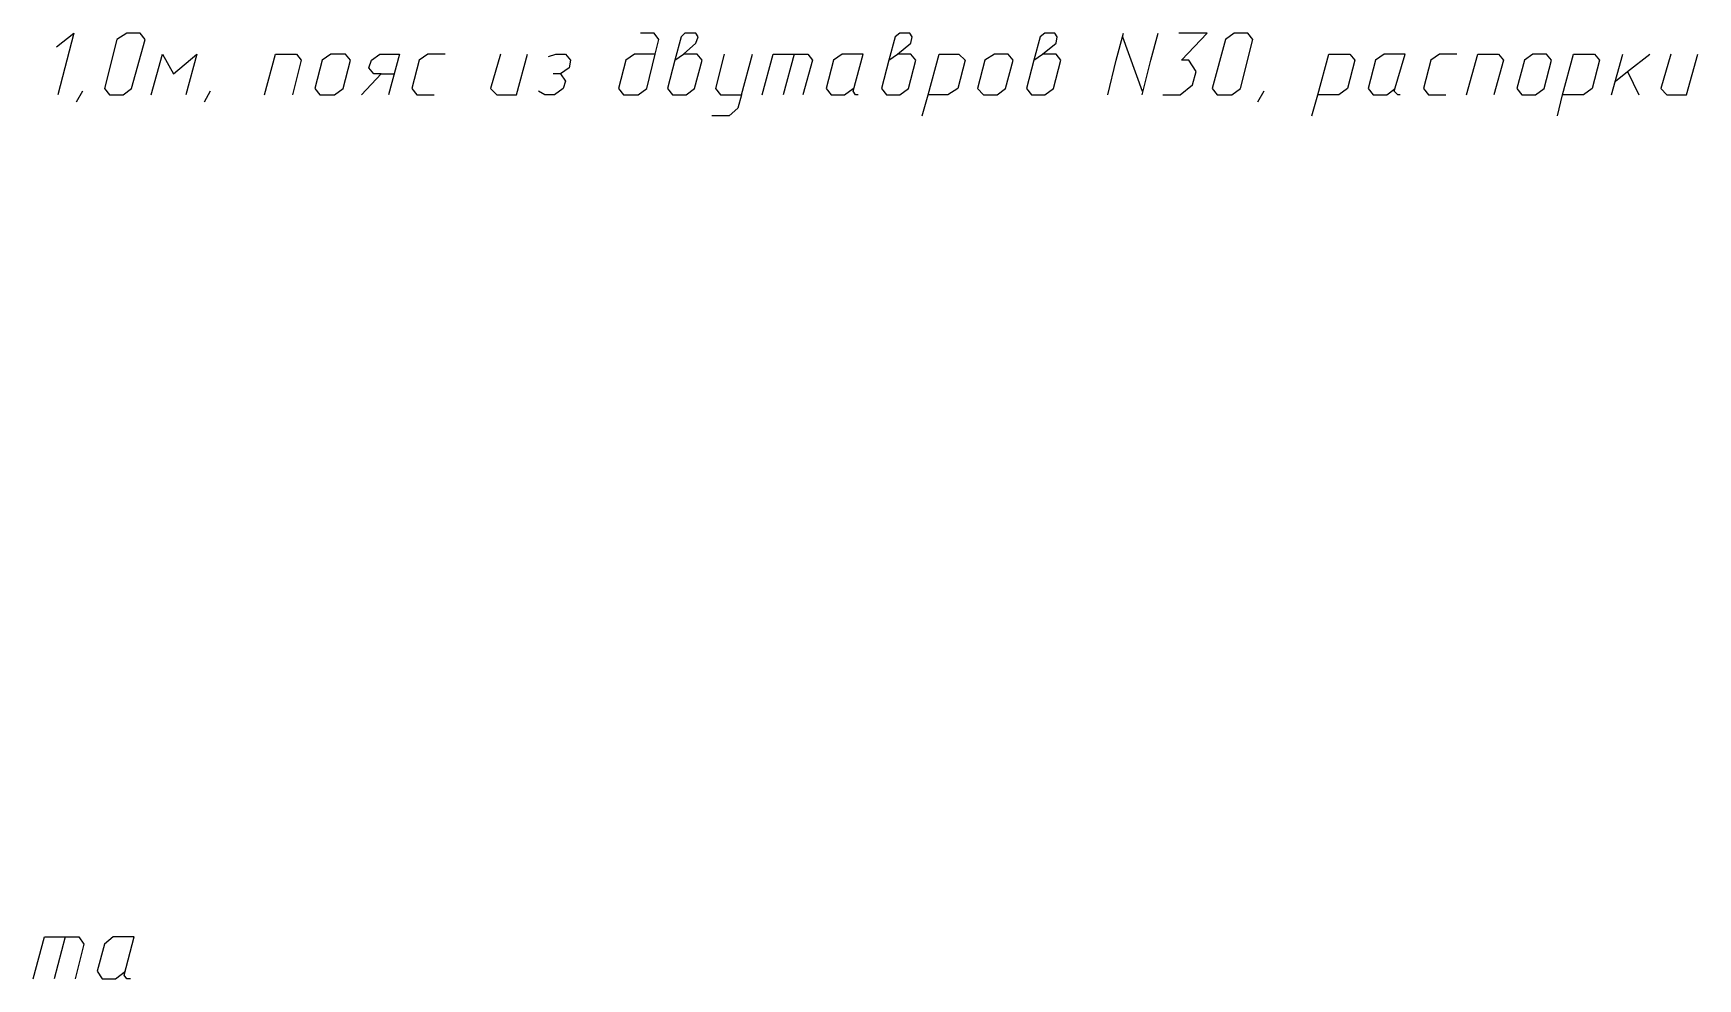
# Model space of a CAD drawing. Header units: millimetres. Extents: x 3063 to 5680, y 734 to 2027.
# Drawn here: x 3344.66 to 3384.84, y 1901.27 to 1924.09 of the extents above; entities that cross this region are included whole.
import ezdxf

# ---------------------------------------------------------------- set-up
doc = ezdxf.new("R2010")
doc.units = ezdxf.units.MM
doc.layers.add('UnFound-48', color=7, linetype='Continuous')

msp = doc.modelspace()

# ---------------------------------------------------------------- linework, layer by layer
at = {"layer": 'UnFound-48', "color": 0}
for points in [[(3345.222, 1923.762), (3345.637, 1924.089), (3345.252, 1922.605)], [(3346.379, 1922.753), (3346.498, 1922.605), (3346.824, 1922.605), (3347.032, 1922.753), (3347.358, 1923.94), (3347.24, 1924.089), (3346.913, 1924.089), (3346.676, 1923.94), (3346.379, 1922.753)], [(3359.673, 1923.584), (3359.169, 1923.584), (3358.961, 1923.436), (3358.783, 1922.753), (3358.902, 1922.605), (3359.258, 1922.605), (3359.466, 1922.753), (3359.673, 1923.584), (3359.762, 1923.94), (3359.644, 1924.089), (3359.317, 1924.089)], [(3360.148, 1923.436), (3359.97, 1922.753), (3360.089, 1922.605), (3360.415, 1922.605), (3360.623, 1922.753), (3360.801, 1923.436), (3360.682, 1923.584), (3360.356, 1923.584), (3360.653, 1923.851), (3360.712, 1924), (3360.653, 1924.089), (3360.386, 1924.089), (3360.297, 1924), (3360.148, 1923.436), (3360.356, 1923.584)], [(3365.312, 1923.436), (3365.134, 1922.753), (3365.252, 1922.605), (3365.579, 1922.605), (3365.786, 1922.753), (3365.964, 1923.436), (3365.846, 1923.584), (3365.519, 1923.584), (3365.846, 1923.851), (3365.875, 1924), (3365.816, 1924.089), (3365.579, 1924.089), (3365.46, 1924), (3365.312, 1923.436), (3365.519, 1923.584)], [(3368.813, 1923.436), (3368.635, 1922.753), (3368.754, 1922.605), (3369.08, 1922.605), (3369.288, 1922.753), (3369.466, 1923.436), (3369.347, 1923.584), (3369.021, 1923.584), (3369.347, 1923.851), (3369.377, 1924), (3369.318, 1924.089), (3369.08, 1924.089), (3368.962, 1924), (3368.813, 1923.436), (3369.021, 1923.584)], [(3370.594, 1922.605), (3370.801, 1923.436), (3370.979, 1924.089)], [(3370.95, 1924), (3371.425, 1922.694)], [(3371.425, 1922.605), (3371.632, 1923.436), (3371.81, 1924.089)], [(3371.929, 1922.605), (3372.344, 1922.605), (3372.641, 1922.842), (3372.73, 1923.169), (3372.552, 1923.436), (3372.374, 1923.436), (3372.997, 1924.089), (3372.315, 1924.089)], [(3373.116, 1922.753), (3373.235, 1922.605), (3373.591, 1922.605), (3373.799, 1922.753), (3374.095, 1923.94), (3373.977, 1924.089), (3373.65, 1924.089), (3373.442, 1923.94), (3373.116, 1922.753)], [(3347.507, 1922.605), (3347.774, 1923.584), (3348.041, 1923.109), (3348.605, 1923.584), (3348.338, 1922.605)], [(3350.237, 1922.605), (3350.504, 1923.584), (3351.008, 1923.584), (3351.127, 1923.436), (3350.919, 1922.605)], [(3351.928, 1922.605), (3352.136, 1922.753), (3352.314, 1923.436), (3352.195, 1923.584), (3351.839, 1923.584), (3351.632, 1923.436), (3351.454, 1922.753), (3351.572, 1922.605), (3351.928, 1922.605)], [(3353.056, 1923.109), (3352.878, 1923.109), (3352.759, 1923.258), (3352.819, 1923.436), (3353.026, 1923.584), (3353.501, 1923.584), (3353.234, 1922.605)], [(3354.599, 1923.584), (3354.184, 1923.584), (3353.976, 1923.436), (3353.798, 1922.753), (3353.917, 1922.605), (3354.332, 1922.605)], [(3355.934, 1923.584), (3355.697, 1922.753), (3355.845, 1922.605), (3356.32, 1922.605), (3356.587, 1923.584)], [(3357.092, 1923.525), (3357.27, 1923.584), (3357.507, 1923.584), (3357.626, 1923.436), (3357.596, 1923.258), (3357.388, 1923.109), (3357.21, 1923.109)], [(3361.335, 1923.584), (3361.127, 1922.753), (3361.246, 1922.605), (3361.751, 1922.605), (3362.018, 1923.584)], [(3362.255, 1922.605), (3362.522, 1923.584), (3363.027, 1923.584), (3362.76, 1922.605)], [(3363.027, 1923.584), (3363.353, 1923.584), (3363.472, 1923.436), (3363.234, 1922.605)], [(3364.57, 1922.605), (3364.51, 1922.605), (3364.451, 1922.694), (3364.688, 1923.584), (3364.184, 1923.584), (3363.976, 1923.436), (3363.798, 1922.753), (3363.917, 1922.605), (3364.243, 1922.605), (3364.451, 1922.753)], [(3366.113, 1922.1), (3366.261, 1922.605), (3366.528, 1923.584), (3367.003, 1923.584), (3367.151, 1923.436), (3366.973, 1922.753), (3366.736, 1922.605), (3366.261, 1922.605)], [(3367.923, 1922.605), (3368.131, 1922.753), (3368.309, 1923.436), (3368.19, 1923.584), (3367.864, 1923.584), (3367.626, 1923.436), (3367.448, 1922.753), (3367.597, 1922.605), (3367.923, 1922.605)], [(3375.52, 1922.1), (3375.668, 1922.605), (3375.935, 1923.584), (3376.44, 1923.584), (3376.558, 1923.436), (3376.38, 1922.753), (3376.173, 1922.605), (3375.668, 1922.605)], [(3377.656, 1922.605), (3377.597, 1922.605), (3377.508, 1922.694), (3377.775, 1923.584), (3377.27, 1923.584), (3377.063, 1923.436), (3376.885, 1922.753), (3377.003, 1922.605), (3377.33, 1922.605), (3377.538, 1922.753)], [(3379.021, 1923.584), (3378.606, 1923.584), (3378.398, 1923.436), (3378.22, 1922.753), (3378.339, 1922.605), (3378.754, 1922.605)], [(3379.259, 1922.605), (3379.526, 1923.584), (3380.03, 1923.584), (3380.149, 1923.436), (3379.912, 1922.605)], [(3380.92, 1922.605), (3381.128, 1922.753), (3381.306, 1923.436), (3381.188, 1923.584), (3380.861, 1923.584), (3380.653, 1923.436), (3380.475, 1922.753), (3380.594, 1922.605), (3380.92, 1922.605)], [(3381.455, 1922.1), (3381.573, 1922.605), (3381.84, 1923.584), (3382.345, 1923.584), (3382.464, 1923.436), (3382.286, 1922.753), (3382.078, 1922.605), (3381.573, 1922.605)], [(3382.76, 1922.605), (3383.027, 1923.584)], [(3382.849, 1922.931), (3383.146, 1923.169), (3383.68, 1923.584)], [(3384.185, 1923.584), (3383.947, 1922.753), (3384.096, 1922.605), (3384.57, 1922.605), (3384.838, 1923.584)], [(3352.581, 1922.605), (3353.056, 1923.109), (3353.382, 1923.109)], [(3357.388, 1923.109), (3357.507, 1922.931), (3357.448, 1922.753), (3357.24, 1922.605), (3357.003, 1922.605), (3356.854, 1922.694)], [(3383.146, 1923.169), (3383.413, 1922.605)], [(3345.845, 1922.694), (3345.697, 1922.427)], [(3348.931, 1922.694), (3348.783, 1922.427)], [(3361.751, 1922.605), (3361.662, 1922.278), (3361.454, 1922.1), (3361.038, 1922.1)], [(3374.362, 1922.694), (3374.214, 1922.427)], [(3344.658, 1901.269), (3344.925, 1902.278), (3345.43, 1902.278), (3345.162, 1901.269)], [(3345.43, 1902.278), (3345.756, 1902.278), (3345.875, 1902.1), (3345.667, 1901.269)], [(3347.002, 1901.269), (3346.913, 1901.269), (3346.854, 1901.358), (3347.091, 1902.278), (3346.587, 1902.278), (3346.379, 1902.1), (3346.201, 1901.447), (3346.32, 1901.269), (3346.646, 1901.269), (3346.884, 1901.447)]]:
    msp.add_lwpolyline(points, dxfattribs=at)

doc.saveas('drawing.dxf')
